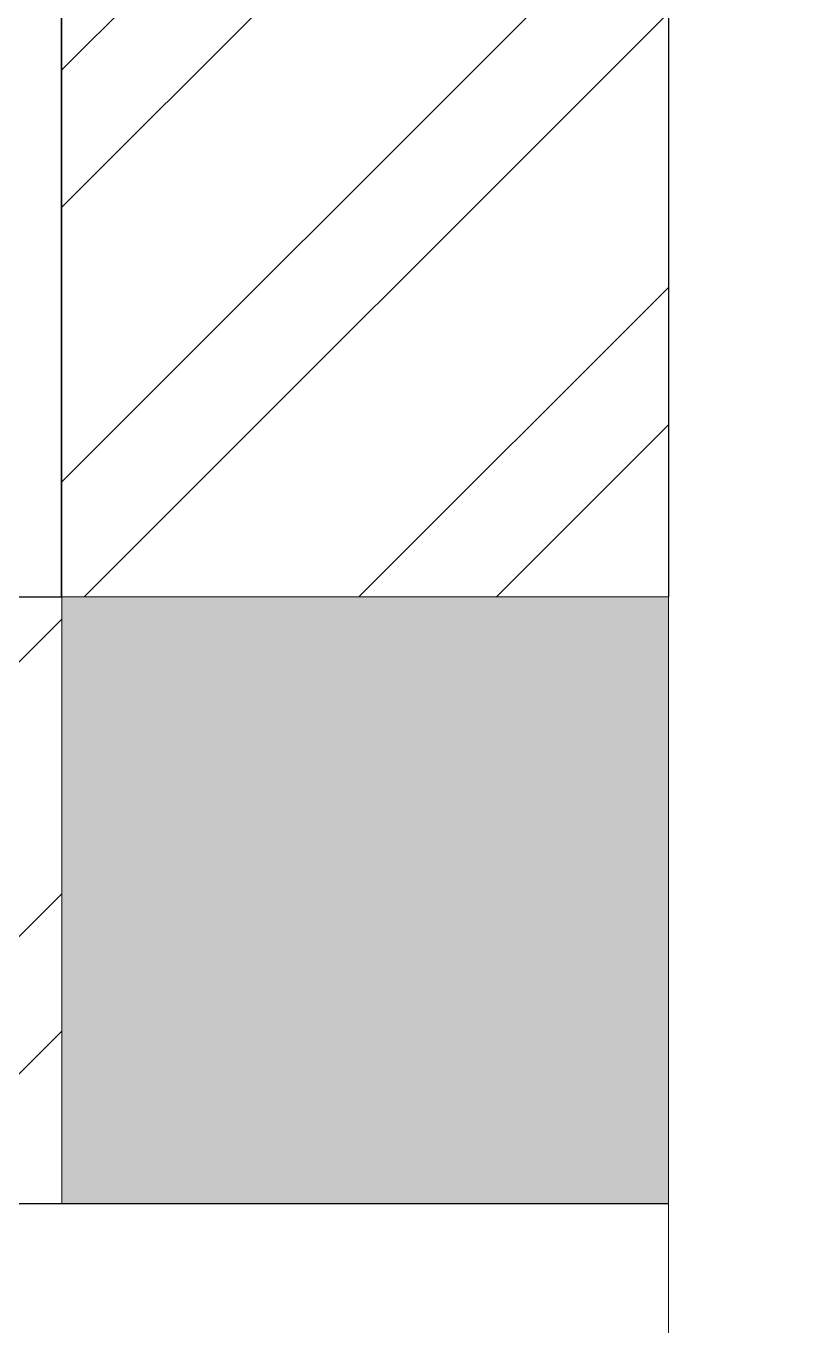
# Model space of a CAD drawing. Header units: feet. Extents: x 2549014 to 2559749, y -5462536 to -5450416.
# Drawn here: x 2557334 to 2557664, y -5461205 to -5460647 of the extents above; entities that cross this region are included whole.
import ezdxf

# ---------------------------------------------------------------- set-up
doc = ezdxf.new("R2010")
doc.units = ezdxf.units.FT
doc.header["$LTSCALE"] = 33
doc.header["$MEASUREMENT"] = 0
doc.linetypes.add('HIDDEN', pattern=[9.524999999999995, 6.349999999999997, -3.174999999999998])
for name, color, linetype, lineweight in [('A-COL', 243, 'Continuous', 9), ('A-STAIR', 6, 'Continuous', 5), ('beam', 90, 'Continuous', 9), ('column hatch', 5, 'Continuous', 0), ('LENS-DIM', 252, 'Continuous', 5), ('LN-HATCH', 251, 'Continuous', 0)]:
    doc.layers.add(name, color=color, linetype=linetype, lineweight=lineweight)
doc.layers.add('A-WALL', color=1, linetype='Continuous')
pattern_1 = [(225, (-7269012.479034993, 5277620.569756639), (88.29995930067012, -88.29995930067015), []), (225, (-7269071.345674428, 5277620.569756639), (88.29995930067012, -88.29995930067015), [])]

# ---------------------------------------------------------------- blocks, each defined once
blk = doc.blocks.new('A$C5bd52c87')
at = {"layer": 'column hatch'}
h = blk.add_hatch(color=8, dxfattribs=at)
h.dxf.hatch_style = 1
h.paths.add_polyline_path([(4521.657345502638, -2358.104296758771), (4266.719844552688, -2358.104296758771), (4266.688594550825, -2618.104296758771), (4521.626095500775, -2618.104296758771)])
h.paths.add_polyline_path([(1756.6885955045, -2340.104296760634), (1496.6885955045, -2340.104296760634), (1496.6885955045, -2600.104296760634), (1756.6885955045, -2600.104296760634)])
h.paths.add_polyline_path([(-1073.3114044955, -2340.104296760634), (-1333.3114044955, -2340.104296760634), (-1333.3114044955, -2600.104296760634), (-1073.3114044955, -2600.104296760634)])
h.paths.add_polyline_path([(-3808.3114044955, -2340.104296760634), (-4068.311405449175, -2340.104296760634), (-4068.311405449175, -2600.104296760634), (-3808.3114044955, -2600.104296760634)])
h.paths.add_polyline_path([(-3808.3114044955, 1150.895703239366), (-4068.311405449175, 1150.895703239366), (-4068.311405449175, 890.8957041930406), (-3808.3114044955, 890.8957041930406)])
h.paths.add_polyline_path([(-3808.3114044955, -6198.104296760633), (-4068.311405449175, -6198.104296760633), (-4068.311405449175, -6458.104296760634), (-3808.3114044955, -6458.104296760634)])
h.paths.add_polyline_path([(4526.688595504499, -6198.104296760633), (4266.688594550825, -6198.104296760633), (4266.688594550825, -6458.104296760634), (4526.688595504499, -6458.104296760634)])
at = {"layer": 'LN-HATCH'}
h = blk.add_hatch(dxfattribs=at)
h.set_pattern_fill('ANSI32', color=256, scale=333, angle=180)
h.set_pattern_definition(pattern_1)
h.paths.add_polyline_path([(4966.6885955045, 1150.895703239366), (-3808.3114044955, 1150.895703239366), (-3808.3114044955, 890.8957041930406), (4966.6885955045, 890.8957041930406)])
h.paths.add_polyline_path([(-3808.3114044955, 890.8957041930406), (-4068.311405449175, 890.8957041930406), (-4068.311405449175, -2340.104296760634), (-3808.3114044955, -2340.104296760634)])
h.paths.add_polyline_path([(-3808.3114044955, -2600.104296760634), (-4068.311405449175, -2600.104296760634), (-4068.311405449175, -6198.104296760633), (-3808.3114044955, -6198.104296760633)])
h.paths.add_polyline_path([(650.6885955045, -6198.104296760633), (-169.3114044955, -6198.104296760633), (-169.3114044955, -6458.104296760634), (650.6885955045, -6458.104296760634)])
h.paths.add_polyline_path([(6346.626095500774, 1150.895703239366), (5906.6885955045, 1150.895703239366), (5906.6885955045, 890.8957041930406), (6346.626095500774, 890.8957041930406)])
h.paths.add_polyline_path([(4521.626095500775, -480.1042967606336), (4526.688595504499, -480.1042967606336), (4521.626095500775, 890.8957041930406), (4266.688594550825, 890.8957041930406), (4266.688594550825, -1073.104296758771), (4521.626095500775, -1073.104296758771)])
h.paths.add_polyline_path([(5281.626095500776, -423.1042967587709), (5281.626095500776, -583.1042967587709), (6406.751095508226, -583.1042967587709), (6406.751095508226, -2340.104296760634), (6666.751095508226, -2340.104296760634), (6666.751095508226, 890.8957041930406), (6347.954220505432, 890.8957041921095), (6345.422970503569, -423.1042967597022)])
h.paths.add_polyline_path([(4426.6885955045, -2618.104296758771), (4266.688594550825, -2618.104296758771), (4266.688594550825, -6198.104296760633), (4526.688595504499, -6198.104296760633), (4526.688595504499, -3798.104296760634), (6666.751095508224, -3798.104296760634), (6666.751095508224, -2600.104296760634), (6406.751095508226, -2600.104296760634), (6406.751095508226, -3538.104296760634), (4426.6885955045, -3538.104296760633)])
h.paths.add_polyline_path([(4264.188594550826, -2358.104296758771), (4524.1885955045, -2358.104296758771), (4526.626095500774, -1823.104296758771), (4266.688594550825, -1823.104296758771)])
h = blk.add_hatch(dxfattribs=at)
h.set_pattern_fill('ANSI32', color=256, scale=333, angle=180)
h.set_pattern_definition(pattern_1)
h.paths.add_polyline_path([(4266.688594550825, -6198.104296760633), (3996.6885955045, -6198.104296760633), (3996.6885955045, -6458.104296760634), (4266.688594550825, -6458.104296760634)])
at = {"layer": 'A-COL'}
for p, q in [((4266.688594550825, -6198.104296760633), (4426.6885955045, -6198.104296760633)), ((4266.688594550825, -6458.104296760634), (4266.688594550825, -6198.104296760633)), ((4266.688594550825, -6198.104296760633), (4526.688595504499, -6198.104296760633)), ((4526.688595504499, -6458.104296760634), (4526.688595504499, -6198.104296760633)), ((4266.688594550825, -6458.104296760634), (4526.688595504499, -6458.104296760634))]:
    blk.add_line(p, q, dxfattribs=at)
at = {"layer": 'A-STAIR', "color": 6}
blk.add_line((4526.688595504499, -7158.104296760633), (4526.688595504499, -6458.104296760634), dxfattribs=at)
at = {"layer": 'A-WALL'}
for p, q in [((4266.688594550825, -6198.104296760633), (4266.688594549894, -2618.104296758771)), ((4526.688595504499, -3798.104296760634), (4526.688595504499, -6198.104296760633)), ((3996.6885955045, -6198.104296760633), (4266.688594550825, -6198.104296760633)), ((3996.6885955045, -6458.104296760634), (4526.688595504499, -6458.104296760634))]:
    blk.add_line(p, q, dxfattribs=at)
blk.add_lwpolyline([(3996.626095500775, -6458.10429675877), (3996.626095500775, -6198.104296758771), (4266.6260945471, -6198.104296758771), (4266.6260945471, -1823.104296758771), (4521.626095500775, -1823.104296758771), (4521.626095500775, -2618.104296756909), (4521.626095500775, -2618.104296756909), (4426.626095500775, -2618.104296756909), (4426.626095500775, -3538.104296758771), (6406.688595504499, -3538.104296758771), (6406.688595504499, -583.1042967587709), (5281.626095500776, -583.1042967587709), (5281.626095500776, -423.1042967587709)], dxfattribs=at)
at = {"layer": 'beam', "linetype": 'HIDDEN', "ltscale": 0.4}
blk.add_line((4526.688595504499, -6458.104296760634), (4526.688595504499, -7458.104296760634), dxfattribs=at)

msp = doc.modelspace()

# ---------------------------------------------------------------- block references
at = {"layer": 'LENS-DIM', "color": 2}
msp.add_blockref('A$C5bd52c87', (2553082.419596491, -5454694.03884032), dxfattribs=at)

doc.saveas('drawing.dxf')
